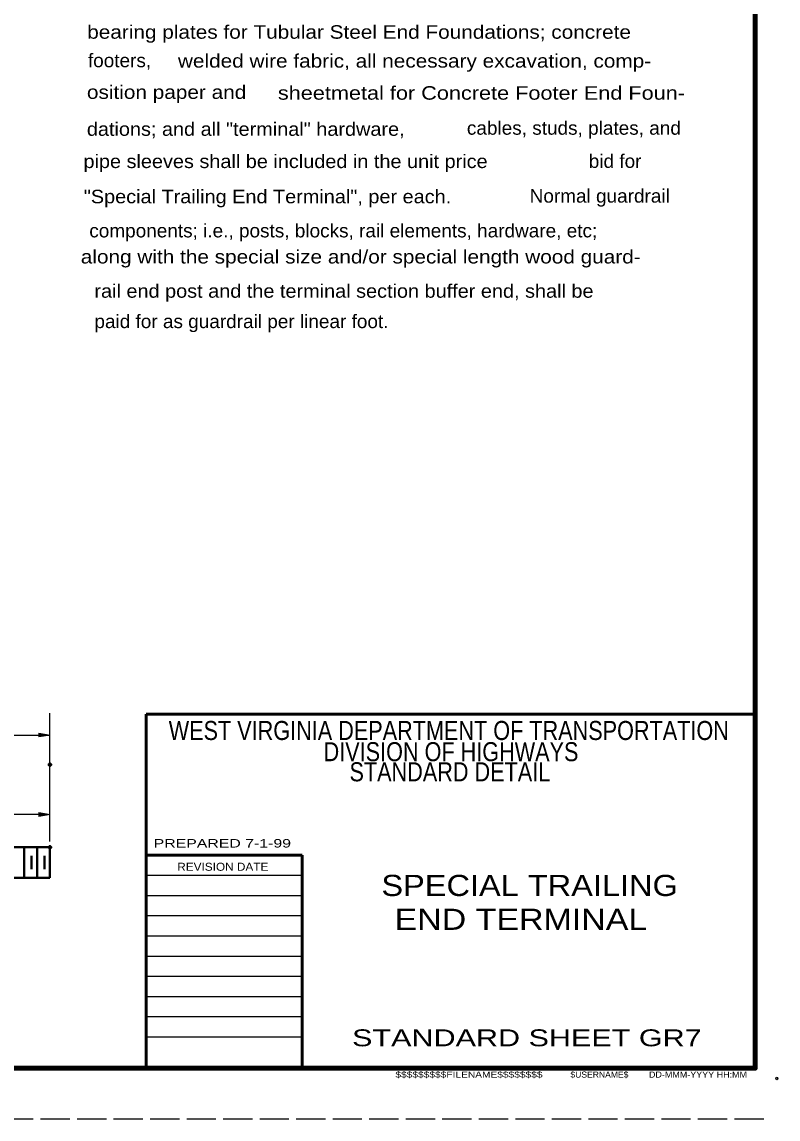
# Model space of a CAD drawing. Extents: x -4892 to -4420, y 4581 to 4875.
# Drawn here: x -4519.5 to -4420.1, y 4581.3 to 4725.5 of the extents above; entities that cross this region are included whole.
import ezdxf
from ezdxf.enums import TextEntityAlignment as Align

# ---------------------------------------------------------------- set-up
doc = ezdxf.new("R2010")
doc.units = 0
doc.header["$LTSCALE"] = 0.64
doc.header["$PDMODE"] = 32
doc.header["$PDSIZE"] = 0.32
doc.linetypes.add('LONG_DASHED', pattern=[7.5, 6, -1.5])
doc.linetypes.add('MEDIUM_DASHED', pattern=[4.5, 3, -1.5])
for name, color, linetype, lineweight in [('1', 7, 'Continuous', 13), ('2', 7, 'Continuous', 40), ('5', 7, 'MEDIUM_DASHED', 40)]:
    doc.layers.add(name, color=color, linetype=linetype, lineweight=lineweight)

msp = doc.modelspace()

# ---------------------------------------------------------------- hatches: boundary and pattern name
at = {"layer": '1'}
for points in [[(-4517.3042, 4631.5345), (-4517.3042, 4632.0349), (-4515.803, 4631.7847), (-4515.803, 4631.7847)], [(-4517.3242, 4621.0828), (-4517.3242, 4621.5832), (-4515.823, 4621.333), (-4515.823, 4621.333)]]:
    msp.add_hatch(color=256, dxfattribs=at).paths.add_polyline_path(points)

# ---------------------------------------------------------------- linework, layer by layer
at = {"layer": '1', "lineweight": 25}
for p, q in [((-4515.8575, 4617.7724), (-4515.8575, 4634.677)), ((-4663.2553, 4631.7713), (-4515.8575, 4631.7713)), ((-4541.8538, 4621.3742), (-4516.1332, 4621.3742)), ((-4482.691, 4613.3022), (-4503.2129, 4613.3022)), ((-4482.691, 4610.6467), (-4503.2129, 4610.6467)), ((-4482.691, 4607.9913), (-4503.2129, 4607.9913)), ((-4482.691, 4605.3358), (-4503.2129, 4605.3358)), ((-4482.691, 4602.6803), (-4503.2129, 4602.6803)), ((-4482.691, 4600.0248), (-4503.2129, 4600.0248)), ((-4482.691, 4597.3694), (-4503.2129, 4597.3694)), ((-4482.691, 4594.714), (-4503.2129, 4594.714)), ((-4482.691, 4592.0585), (-4503.2129, 4592.0585))]:
    msp.add_line(p, q, dxfattribs=at)
at = {"layer": '1', "lineweight": 53}
for p, q in [((-4423.1489, 4634.5302), (-4503.2129, 4634.5302)), ((-4503.2129, 4587.9619), (-4503.2129, 4634.5302)), ((-4423.1489, 4587.9619), (-4423.1489, 4621.3086)), ((-4482.691, 4615.9709), (-4503.2129, 4615.9709)), ((-4482.691, 4587.9619), (-4482.691, 4615.9709)), ((-4503.2129, 4606.7769), (-4503.2129, 4587.9619)), ((-4423.1489, 4587.9619), (-4503.2129, 4587.9619))]:
    msp.add_line(p, q, dxfattribs=at)
at = {"layer": '1', "lineweight": 40}
for p, q in [((-4542.9347, 4617.0218), (-4515.8575, 4617.0218)), ((-4519.2202, 4613.0208), (-4519.2202, 4617.0218)), ((-4517.5388, 4613.0208), (-4517.5388, 4617.0218)), ((-4515.8575, 4613.0208), (-4515.8575, 4617.0218)), ((-4518.2683, 4614.1651), (-4518.2683, 4615.8776)), ((-4516.587, 4614.1651), (-4516.587, 4615.8776)), ((-4515.8575, 4613.0208), (-4542.9347, 4613.0208))]:
    msp.add_line(p, q, dxfattribs=at)
at = {"layer": '1', "linetype": 'LONG_DASHED', "lineweight": 25}
msp.add_line((-4422.0369, 4581.2899), (-4891.7458, 4581.2899), dxfattribs=at)
at = {"layer": '1', "lineweight": 158}
msp.add_lwpolyline([(-4423.1489, 4868.1859), (-4423.1489, 4587.9619), (-4856.8289, 4587.9619)], dxfattribs=at)
at = {"layer": '1'}
for points in [[(-4517.3042, 4631.5345), (-4517.3042, 4632.0349), (-4515.803, 4631.7847), (-4515.803, 4631.7847)], [(-4517.3242, 4621.0828), (-4517.3242, 4621.5832), (-4515.823, 4621.333), (-4515.823, 4621.333)]]:
    msp.add_lwpolyline(points, close=True, dxfattribs=at)
for p in [(-4423.1489, 4587.9619), (-4420.3067, 4586.6275)]:
    msp.add_point(p, dxfattribs=at)
at = {"layer": '5'}
for p in [(-4515.8575, 4627.8772), (-4515.8575, 4617.0218)]:
    msp.add_point(p, dxfattribs=at)

# ---------------------------------------------------------------- texts
at = {"layer": '1'}
for s, height, width, p in [('WEST VIRGINIA DEPARTMENT OF TRANSPORTATION', 2.502, 0.85, (-4463.4244, 4631.1287)), ('DIVISION OF HIGHWAYS', 2.502, 0.85, (-4463.1321, 4628.3408)), ('STANDARD DETAIL', 2.502, 0.85, (-4463.283, 4625.6965)), ('  PREPARED 7-1-99 ', 1.112, 1.4, (-4493.4803, 4616.9918)), ('  SPECIAL TRAILING  ', 2.78, 1.15, (-4452.7991, 4610.6167)), ('   END TERMINAL ', 2.78, 1.2, (-4455.183, 4606.1653)), ('STANDARD SHEET GR7       ', 2.224, 1.35, (-4449.2582, 4590.8587))]:
    msp.add_text(s, height=height, dxfattribs=dict(at, width=width)).set_placement(p, align=Align.CENTER)
for s, height, width, p in [('REVISION DATE', 1.054, 1.1, (-4499.1152, 4613.9338)), ('$$$$$$$$$FILENAME$$$$$$$$', 0.8006, 1.25, (-4470.4434, 4586.7376)), ('$USERNAME$', 0.8006, 1.05, (-4447.4372, 4586.7376)), ('DD-MMM-YYYY HH:MM', 0.8006, 1.1, (-4437.1146, 4586.7376))]:
    msp.add_text(s, height=height, dxfattribs=dict(at, width=width)).set_placement(p)
at = {"layer": '2'}
for s, width, p in [('bearing plates for Tubular Steel End Foundations; concrete ', 1.15, (-4510.9502, 4723.3313)), ('footers,', 1.05, (-4510.8591, 4719.5871)), ('welded wire fabric, all necessary excavation, comp-', 1.15, (-4499.0285, 4719.5315)), ('osition paper and', 1.15, (-4510.9892, 4715.4216)), ('sheetmetal for Concrete Footer End Foun-', 1.2, (-4485.8902, 4715.3159)), ('dations; and all "terminal" hardware,', 1.1, (-4510.9958, 4710.5666)), ('cables, studs, plates, and ', 1.05, (-4461.0448, 4710.71)), (' pipe sleeves shall be included in the unit price', 1.1, (-4512.1678, 4706.3265)), ('bid for', 1.05, (-4445.0264, 4706.3498)), (' "Special Trailing End Terminal", per each.', 1.1, (-4512.1256, 4701.6928)), ('Normal guardrail ', 1.05, (-4452.7971, 4701.7796)), ('components; i.e., posts, blocks, rail elements, hardware, etc; ', 1.05, (-4510.6767, 4697.2114)), (' along with the special size and/or special length wood guard-', 1.15, (-4512.5548, 4693.7809)), ('rail end post and the terminal section buffer end, shall be ', 1.1, (-4510.0039, 4689.2773)), ('paid for as guardrail per linear foot.', 1.05, (-4510.005, 4685.2842))]:
    msp.add_text(s, height=1.775, dxfattribs=dict(at, width=width)).set_placement(p)

doc.saveas('drawing.dxf')
